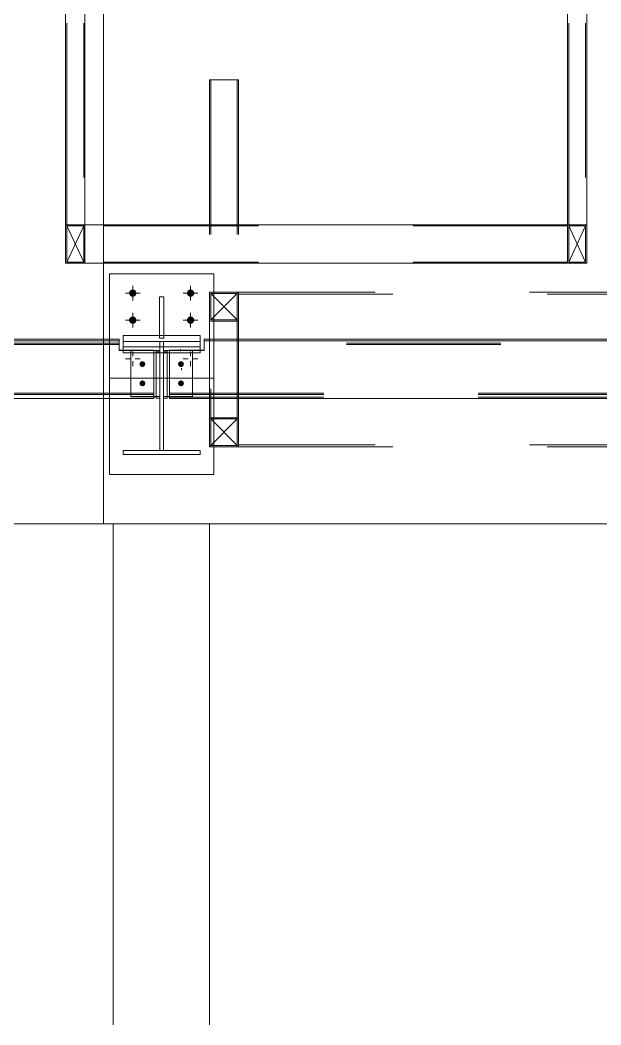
# Model space of a CAD drawing. Header units: millimetres. Extents: x 652937 to 1670132, y 1473552 to 2851037.
# Drawn here: x 663468.433 to 663469.938, y 1524460.434 to 1524463.037 of the extents above; entities that cross this region are included whole.
import ezdxf

# ---------------------------------------------------------------- set-up
doc = ezdxf.new("R2010")
doc.units = ezdxf.units.MM
doc.linetypes.add('XKITLINE00', pattern=[0])
doc.linetypes.add('XKITLINE02', pattern=[4, 2, -2])
doc.layers.add('Bolt', color=7, linetype='Continuous', lineweight=0)
doc.layers.add('Part', color=7, linetype='Continuous', lineweight=0)

# ---------------------------------------------------------------- blocks, each defined once
blk = doc.blocks.new('*A769425')
at = {"layer": 'Part', "color": 7, "linetype": 'XKITLINE02', "lineweight": 0}
for p, q in [((439.206097, 133.736798), (439.206097, 142.486798)), ((439.206188, 137.611803), (439.206188, 137.111803)), ((439.206188, 136.128559), (439.206188, 135.359961)), ((439.206188, 133.736798), (439.206097, 133.736798))]:
    blk.add_line(p, q, dxfattribs=at)
at = {"layer": 'Part', "color": 7, "linetype": 'XKITLINE00', "lineweight": 0}
for p, q in [((439.206188, 141.618574), (439.206188, 137.611803)), ((439.206188, 137.111803), (439.206188, 136.128559)), ((439.206188, 135.359961), (439.206188, 133.736798)), ((395.331558, 133.736798), (439.206188, 133.736798))]:
    blk.add_line(p, q, dxfattribs=at)
blk = doc.blocks.new('*A889544')
at = {"layer": 'Part', "color": 7, "linetype": 'XKITLINE02', "lineweight": 0}
for p, q in [((439.206097, 142.486798), (439.206097, 133.736798)), ((439.206188, 137.611803), (439.206188, 137.111803)), ((439.206188, 136.128559), (439.206188, 135.359961)), ((439.206188, 133.736798), (439.206097, 133.736798)), ((439.206097, 133.736798), (439.206188, 133.736798)), ((440.581603, 133.736798), (439.331603, 133.736798))]:
    blk.add_line(p, q, dxfattribs=at)
at = {"layer": 'Part', "color": 7, "linetype": 'XKITLINE00', "lineweight": 0}
for p, q in [((439.206188, 141.618574), (439.206188, 137.611803)), ((439.206188, 137.111803), (439.206188, 136.128559)), ((439.206188, 135.359961), (439.206188, 133.736798)), ((439.331603, 133.736798), (439.206188, 133.736798)), ((475.101557, 133.736798), (440.581603, 133.736798))]:
    blk.add_line(p, q, dxfattribs=at)
blk = doc.blocks.new('*A890545')
at = {"layer": 'Part', "color": 7, "linetype": 'XKITLINE02', "lineweight": 0}
for p, q in [((474.726496, 136.736798), (440.956029, 136.736798)), ((440.956029, 136.711798), (474.726495, 136.711798)), ((440.956126, 136.711798), (440.956126, 134.761798)), ((440.956127, 136.736798), (440.956127, 134.736798)), ((440.956126, 134.761798), (440.956029, 134.761798)), ((440.956029, 134.736798), (474.726496, 134.736798)), ((474.726495, 134.761798), (440.956126, 134.761798))]:
    blk.add_line(p, q, dxfattribs=at)
blk = doc.blocks.new('*A951606')
at = {"layer": 'Part', "color": 7, "linetype": 'XKITLINE00', "lineweight": 0}
for p, q in [((439.331482, 127.248192), (439.331482, 133.736798)), ((440.581603, 133.736798), (439.331603, 133.736798)), ((439.331603, 127.248192), (439.331603, 133.736798)), ((440.581603, 127.248192), (440.581603, 133.736798))]:
    blk.add_line(p, q, dxfattribs=at)
at = {"layer": 'Part', "color": 7, "linetype": 'XKITLINE02', "lineweight": 0}
for p, q in [((439.331603, 133.736798), (439.331482, 133.736798)), ((440.581482, 133.736798), (440.581603, 133.736798)), ((440.581482, 127.248192), (440.581482, 133.736798))]:
    blk.add_line(p, q, dxfattribs=at)
blk = doc.blocks.new('*A954609')
at = {"layer": 'Part', "color": 7, "linetype": 'XKITLINE02', "lineweight": 0}
for p, q in [((445.467661, 148.224297), (445.217631, 148.224297)), ((445.217631, 148.224297), (445.217631, 137.611803)), ((445.217661, 148.224297), (445.217661, 141.618066)), ((445.233632, 137.611803), (445.233632, 148.224297)), ((445.23366, 148.224297), (445.23366, 137.611803)), ((445.451632, 148.224297), (445.451632, 137.611803)), ((445.45166, 148.224297), (445.45166, 137.611803)), ((445.467631, 148.224297), (445.467631, 137.611803)), ((445.467661, 148.224297), (445.467661, 140.588283)), ((445.217661, 137.611803), (445.467661, 137.611803))]:
    blk.add_line(p, q, dxfattribs=at)
at = {"layer": 'Part', "color": 7, "linetype": 'XKITLINE00', "lineweight": 0}
for p, q in [((445.217661, 141.618066), (445.217661, 137.611803)), ((445.467661, 140.588283), (445.467661, 137.611803)), ((445.217631, 137.611803), (445.217661, 137.611803)), ((445.217769, 137.611803), (445.217661, 137.611803))]:
    blk.add_line(p, q, dxfattribs=at)
blk = doc.blocks.new('*A955610')
at = {"layer": 'Part', "color": 7, "linetype": 'XKITLINE02', "lineweight": 0}
for p, q in [((445.217631, 137.611803), (445.217631, 137.111803)), ((445.217646, 137.611803), (445.217631, 137.611803)), ((445.451631, 137.127803), (445.233631, 137.595803)), ((445.233631, 137.127803), (445.451631, 137.595803)), ((445.233631, 137.595803), (445.233769, 137.595803)), ((445.233631, 137.595803), (445.233631, 137.127803)), ((445.233769, 137.595803), (445.233631, 137.595803)), ((445.451631, 137.595803), (445.451769, 137.595803)), ((445.467631, 137.111803), (445.467631, 137.611803)), ((445.233631, 137.127803), (445.233769, 137.127803)), ((445.233631, 137.127803), (445.233769, 137.127803)), ((445.451631, 137.127803), (445.451769, 137.127803)), ((445.467631, 137.111803), (445.467769, 137.111803))]:
    blk.add_line(p, q, dxfattribs=at)
at = {"layer": 'Part', "color": 7, "linetype": 'XKITLINE00', "lineweight": 0}
for p, q in [((445.217769, 137.611803), (445.217646, 137.611803)), ((445.467769, 137.611803), (445.217769, 137.611803)), ((445.217769, 137.611803), (445.217769, 137.111803)), ((445.451769, 137.127803), (445.233769, 137.595803)), ((445.233769, 137.127803), (445.451769, 137.595803)), ((445.451769, 137.595803), (445.233769, 137.595803)), ((445.233769, 137.595803), (445.233769, 137.127803)), ((445.451631, 137.127803), (445.451631, 137.595803)), ((445.451769, 137.127803), (445.451769, 137.595803)), ((445.467769, 137.111803), (445.467769, 137.611803)), ((445.467769, 137.111803), (445.217631, 137.111803)), ((445.233769, 137.127803), (445.451769, 137.127803))]:
    blk.add_line(p, q, dxfattribs=at)
blk = doc.blocks.new('*A957612')
at = {"layer": 'Part', "color": 7, "linetype": 'XKITLINE02', "lineweight": 0}
for p, q in [((438.967661, 148.224297), (438.717631, 148.224297)), ((438.717631, 148.224297), (438.717631, 137.611803)), ((438.717661, 148.224297), (438.717661, 140.948946)), ((438.733632, 137.611803), (438.733632, 148.224297)), ((438.73366, 148.224297), (438.73366, 137.611803)), ((438.951632, 148.224297), (438.951632, 137.611803)), ((438.95166, 148.224297), (438.95166, 137.611803)), ((438.967631, 148.224297), (438.967631, 137.611803)), ((438.967661, 148.224297), (438.967661, 140.58873)), ((438.717661, 137.611803), (438.967661, 137.611803))]:
    blk.add_line(p, q, dxfattribs=at)
at = {"layer": 'Part', "color": 7, "linetype": 'XKITLINE00', "lineweight": 0}
for p, q in [((438.717661, 140.948946), (438.717661, 137.611803)), ((438.967661, 140.58873), (438.967661, 137.611803)), ((438.717631, 137.611803), (438.717661, 137.611803)), ((438.717769, 137.611803), (438.717661, 137.611803))]:
    blk.add_line(p, q, dxfattribs=at)
blk = doc.blocks.new('*A958613')
at = {"layer": 'Part', "color": 7, "linetype": 'XKITLINE00', "lineweight": 0}
for p, q in [((438.717631, 137.111803), (438.717631, 137.611803)), ((438.717769, 137.611803), (438.717661, 137.611803)), ((438.967769, 137.611803), (438.717769, 137.611803)), ((438.717769, 137.611803), (438.717769, 137.111803)), ((438.951769, 137.127803), (438.733769, 137.595803)), ((438.733769, 137.127803), (438.951769, 137.595803)), ((438.951769, 137.595803), (438.733769, 137.595803)), ((438.733769, 137.595803), (438.733769, 137.127803)), ((438.951631, 137.127803), (438.951631, 137.595803)), ((438.951769, 137.127803), (438.951769, 137.595803)), ((438.967769, 137.111803), (438.967769, 137.611803)), ((438.967769, 137.111803), (438.717631, 137.111803)), ((438.733769, 137.127803), (438.951769, 137.127803))]:
    blk.add_line(p, q, dxfattribs=at)
at = {"layer": 'Part', "color": 7, "linetype": 'XKITLINE02', "lineweight": 0}
for p, q in [((438.717661, 137.611803), (438.717631, 137.611803)), ((438.951631, 137.127803), (438.733631, 137.595803)), ((438.733631, 137.127803), (438.951631, 137.595803)), ((438.733631, 137.595803), (438.733769, 137.595803)), ((438.733631, 137.595803), (438.733631, 137.127803)), ((438.733769, 137.595803), (438.733631, 137.595803)), ((438.951631, 137.595803), (438.951769, 137.595803)), ((438.967631, 137.611803), (438.967631, 137.111803)), ((438.733631, 137.127803), (438.733769, 137.127803)), ((438.733631, 137.127803), (438.733769, 137.127803)), ((438.951631, 137.127803), (438.951769, 137.127803)), ((438.967631, 137.111803), (438.967769, 137.111803))]:
    blk.add_line(p, q, dxfattribs=at)
blk = doc.blocks.new('*A962617')
at = {"layer": 'Part', "color": 7, "linetype": 'XKITLINE00', "lineweight": 0}
for p, q in [((439.9316, 136.17576), (439.461563, 136.17576)), ((439.461563, 136.17576), (439.461732, 136.029441)), ((440.461563, 136.17576), (439.9916, 136.17576)), ((440.461563, 136.17576), (440.461732, 136.029438)), ((439.461563, 136.100657), (439.461645, 136.029441)), ((439.461732, 135.954338), (439.461732, 136.029441)), ((439.461732, 136.029441), (440.461732, 136.029438)), ((440.461732, 136.029438), (440.461732, 135.954335)), ((440.461732, 135.954335), (439.461732, 135.954338))]:
    blk.add_line(p, q, dxfattribs=at)
at = {"layer": 'Part', "color": 7, "linetype": 'XKITLINE02', "lineweight": 0}
for p, q in [((439.461563, 136.100657), (439.461563, 136.17576)), ((439.9916, 136.17576), (439.9316, 136.17576)), ((440.461563, 136.17576), (440.461563, 136.100657)), ((440.461563, 136.100657), (439.461563, 136.100657)), ((439.461645, 136.029441), (439.461732, 135.954338)), ((440.461563, 136.100657), (440.461732, 135.954335))]:
    blk.add_line(p, q, dxfattribs=at)
blk = doc.blocks.new('*A963618')
at = {"layer": 'Part', "color": 7, "linetype": 'XKITLINE00', "lineweight": 0}
for p, q in [((439.461563, 134.63681), (439.461563, 134.68681)), ((439.461563, 134.68681), (439.461732, 134.68681)), ((439.461563, 134.68681), (440.461732, 134.68681)), ((439.461563, 134.63681), (439.461732, 134.63681)), ((440.461732, 134.63681), (439.461563, 134.63681)), ((439.461732, 134.63681), (439.461732, 134.68681)), ((440.461732, 134.68681), (440.461732, 134.63681))]:
    blk.add_line(p, q, dxfattribs=at)
at = {"layer": 'Part', "color": 7, "linetype": 'XKITLINE02', "lineweight": 0}
for p, q in [((440.461563, 134.68681), (440.461732, 134.68681)), ((440.461563, 134.63681), (440.461563, 134.68681)), ((440.461563, 134.63681), (440.461732, 134.63681))]:
    blk.add_line(p, q, dxfattribs=at)
blk = doc.blocks.new('*A964619')
at = {"layer": 'Part', "color": 7, "linetype": 'XKITLINE02', "lineweight": 0}
for p, q in [((439.936563, 136.100657), (439.936563, 135.365235)), ((439.986563, 136.100657), (439.936563, 136.100657)), ((439.936563, 136.100657), (439.936732, 135.954338)), ((439.986563, 134.68681), (439.986563, 136.100657)), ((439.986563, 136.100657), (439.986732, 135.954338)), ((439.936563, 134.68681), (439.936732, 134.68681)), ((439.936732, 134.68681), (439.936563, 134.68681))]:
    blk.add_line(p, q, dxfattribs=at)
at = {"layer": 'Part', "color": 7, "linetype": 'XKITLINE00', "lineweight": 0}
for p, q in [((439.936732, 134.68681), (439.936732, 135.954338)), ((439.936732, 135.954338), (439.986732, 135.954338)), ((439.986732, 135.954338), (439.986732, 134.68681)), ((439.936563, 135.365235), (439.936563, 134.68681)), ((439.986732, 134.68681), (439.936732, 134.68681))]:
    blk.add_line(p, q, dxfattribs=at)
blk = doc.blocks.new('*A969624')
at = {"layer": 'Part', "color": 7, "linetype": 'XKITLINE00', "lineweight": 0}
for p, q in [((448.356617, 136.128559), (440.511617, 136.128559)), ((440.511617, 136.128559), (440.51164, 136.108933)), ((448.35664, 136.108933), (448.356617, 136.128559)), ((448.35664, 136.108933), (440.51164, 136.108933)), ((440.51164, 136.108933), (440.51164, 135.984105)), ((448.35664, 135.984105), (448.35664, 136.108933)), ((440.511638, 135.985675), (440.461732, 135.985675)), ((440.51164, 135.984105), (440.461732, 135.984105)), ((448.406732, 135.985675), (448.356638, 135.985675)), ((448.406732, 135.984105), (448.35664, 135.984105)), ((440.061638, 135.382506), (440.061638, 135.359961)), ((440.061638, 135.359961), (448.806656, 135.359961)), ((448.806656, 135.382506), (448.806656, 135.359961))]:
    blk.add_line(p, q, dxfattribs=at)
at = {"layer": 'Part', "color": 7, "linetype": 'XKITLINE02', "lineweight": 0}
for p, q in [((440.511617, 136.078628), (440.511617, 136.128559)), ((448.356617, 136.128559), (448.356617, 136.078628)), ((448.356617, 136.078628), (440.511617, 136.078628)), ((440.511638, 136.060572), (440.511617, 136.078628)), ((448.356638, 136.060572), (440.511638, 136.060572)), ((440.511638, 135.985675), (440.511638, 136.060572)), ((448.356617, 136.078628), (448.356638, 136.060572)), ((448.356638, 135.985675), (448.356638, 136.060572)), ((440.061638, 135.985675), (440.061636, 135.411463)), ((440.461732, 135.985675), (440.061638, 135.985675)), ((440.06164, 135.984105), (440.061638, 135.985675)), ((440.06164, 135.984105), (440.061638, 135.382506)), ((440.461732, 135.984105), (440.06164, 135.984105)), ((440.51164, 135.984105), (440.511638, 135.985675)), ((448.35664, 135.984105), (448.356638, 135.985675)), ((448.806656, 135.985675), (448.406732, 135.985675)), ((448.806658, 135.984105), (448.406732, 135.984105)), ((448.806654, 135.411463), (448.806656, 135.985675)), ((448.806656, 135.985675), (448.806658, 135.984105)), ((448.806658, 135.984105), (448.806656, 135.382506)), ((440.061636, 135.411463), (440.061615, 135.429519)), ((440.061615, 135.429519), (440.061615, 135.379587)), ((440.061615, 135.429519), (448.806633, 135.429519)), ((440.061615, 135.379587), (440.061638, 135.359961)), ((440.061615, 135.379587), (448.806633, 135.379587)), ((440.061636, 135.411463), (448.806654, 135.411463)), ((448.806633, 135.379587), (448.806633, 135.429519)), ((448.806633, 135.429519), (448.806654, 135.411463)), ((448.806633, 135.379587), (448.806656, 135.359961))]:
    blk.add_line(p, q, dxfattribs=at)
blk = doc.blocks.new('*A981636')
at = {"layer": 'Part', "color": 7, "linetype": 'XKITLINE02', "lineweight": 0}
for p, q in [((438.967769, 137.611803), (438.967631, 137.611803)), ((438.967631, 137.611803), (438.967646, 137.611803)), ((438.967631, 137.611803), (438.967631, 137.111803)), ((445.217645, 137.595803), (438.967632, 137.595803)), ((438.967632, 137.127803), (438.967632, 137.595803)), ((438.967645, 137.595803), (438.967645, 137.127803)), ((438.967646, 137.111803), (438.967646, 137.611803)), ((445.217631, 137.611803), (445.217646, 137.611803)), ((445.217631, 137.111803), (445.217631, 137.611803)), ((445.217632, 137.595803), (445.217632, 137.127803)), ((445.217645, 137.595803), (445.217632, 137.595803)), ((445.217645, 137.127803), (445.217645, 137.595803)), ((438.967769, 137.111803), (438.967631, 137.111803)), ((438.967631, 137.111803), (438.967646, 137.111803)), ((445.217645, 137.127803), (438.967632, 137.127803)), ((438.967646, 137.111803), (438.967769, 137.111803)), ((445.217632, 137.127803), (445.217645, 137.127803))]:
    blk.add_line(p, q, dxfattribs=at)
at = {"layer": 'Part', "color": 7, "linetype": 'XKITLINE00', "lineweight": 0}
for p, q in [((445.217646, 137.611803), (438.967769, 137.611803)), ((445.217646, 137.611803), (445.217646, 137.111803)), ((438.967769, 137.111803), (445.217646, 137.111803)), ((445.217646, 137.111803), (445.217631, 137.111803))]:
    blk.add_line(p, q, dxfattribs=at)
blk = doc.blocks.new('*A982637')
at = {"layer": 'Part', "color": 7, "linetype": 'XKITLINE00', "lineweight": 0}
for p, q in [((439.411617, 136.128559), (432.474117, 136.128559)), ((432.474117, 136.128559), (432.47414, 136.108933)), ((439.41164, 136.108933), (439.411617, 136.128559)), ((439.41164, 136.108933), (432.47414, 136.108933)), ((432.47414, 136.108933), (432.47414, 135.984105)), ((439.41164, 135.984105), (439.41164, 136.108933)), ((432.424232, 135.985675), (432.474138, 135.985675)), ((432.424232, 135.984105), (432.47414, 135.984105)), ((439.461732, 135.985675), (439.411638, 135.985675)), ((439.461732, 135.984105), (439.41164, 135.984105)), ((432.024138, 135.382506), (432.024138, 135.359961)), ((432.024138, 135.359961), (439.861656, 135.359961)), ((439.861656, 135.382506), (439.861656, 135.359961))]:
    blk.add_line(p, q, dxfattribs=at)
at = {"layer": 'Part', "color": 7, "linetype": 'XKITLINE02', "lineweight": 0}
for p, q in [((432.474117, 136.078628), (432.474117, 136.128559)), ((439.411617, 136.128559), (439.411617, 136.078628)), ((439.411617, 136.078628), (432.474117, 136.078628)), ((432.474138, 136.060572), (432.474117, 136.078628)), ((439.411638, 136.060572), (432.474138, 136.060572)), ((432.474138, 135.985675), (432.474138, 136.060572)), ((439.411617, 136.078628), (439.411638, 136.060572)), ((439.411638, 135.985675), (439.411638, 136.060572)), ((432.024136, 135.411463), (432.024138, 135.985675)), ((432.024138, 135.985675), (432.424232, 135.985675)), ((432.02414, 135.984105), (432.024138, 135.985675)), ((432.02414, 135.984105), (432.024138, 135.382506)), ((432.02414, 135.984105), (432.424232, 135.984105)), ((432.47414, 135.984105), (432.474138, 135.985675)), ((439.41164, 135.984105), (439.411638, 135.985675)), ((439.861656, 135.985675), (439.461732, 135.985675)), ((439.861658, 135.984105), (439.461732, 135.984105)), ((439.861654, 135.411463), (439.861656, 135.985675)), ((439.861656, 135.985675), (439.861658, 135.984105)), ((439.861658, 135.984105), (439.861656, 135.382506)), ((432.024136, 135.411463), (432.024115, 135.429519)), ((432.024115, 135.429519), (432.024115, 135.379587)), ((439.861633, 135.429519), (432.024115, 135.429519)), ((432.024115, 135.379587), (432.024138, 135.359961)), ((432.024115, 135.379587), (439.861633, 135.379587)), ((439.861654, 135.411463), (432.024136, 135.411463)), ((439.861633, 135.379587), (439.861633, 135.429519)), ((439.861633, 135.429519), (439.861654, 135.411463)), ((439.861633, 135.379587), (439.861656, 135.359961))]:
    blk.add_line(p, q, dxfattribs=at)
blk = doc.blocks.new('*A984639')
at = {"layer": 'Part', "color": 7, "linetype": 'XKITLINE02', "lineweight": 0}
for p, q in [((440.581105, 134.736798), (440.581105, 139.486798)), ((440.581105, 139.486798), (440.956127, 139.486798)), ((440.581127, 139.486798), (440.581127, 134.736798)), ((440.597106, 139.486798), (440.597106, 134.736798)), ((440.597126, 139.486798), (440.597126, 134.736798)), ((440.940106, 134.736798), (440.940106, 139.486798)), ((440.940126, 139.486798), (440.940126, 134.736798)), ((440.956105, 134.736798), (440.956105, 139.486798)), ((440.956127, 139.486798), (440.956127, 134.736798)), ((440.956127, 134.736798), (440.581105, 134.736798))]:
    blk.add_line(p, q, dxfattribs=at)
blk = doc.blocks.new('*A985640')
at = {"layer": 'Part', "color": 7, "linetype": 'XKITLINE02', "lineweight": 0}
for p, q in [((440.956105, 135.111798), (440.581029, 135.111798)), ((440.581105, 134.736798), (440.581105, 135.111798)), ((440.597029, 134.752798), (440.940029, 135.095798)), ((440.597029, 135.095798), (440.940029, 134.752798)), ((440.597029, 135.095798), (440.597105, 135.095798)), ((440.597105, 134.752798), (440.940105, 135.095798)), ((440.940105, 134.752798), (440.597105, 135.095798)), ((440.597105, 134.752798), (440.597105, 135.095798)), ((440.597105, 135.095798), (440.940105, 135.095798)), ((440.940029, 135.095798), (440.940105, 135.095798)), ((440.940105, 135.095798), (440.940105, 134.752798)), ((440.956029, 135.111798), (440.956105, 135.111798)), ((440.956105, 134.736798), (440.956105, 135.111798)), ((440.581029, 134.736798), (440.956105, 134.736798)), ((440.597029, 134.752798), (440.597105, 134.752798)), ((440.940105, 134.752798), (440.597105, 134.752798)), ((440.940029, 134.752798), (440.940105, 134.752798))]:
    blk.add_line(p, q, dxfattribs=at)
blk = doc.blocks.new('*A986641')
at = {"layer": 'Part', "color": 7, "linetype": 'XKITLINE02', "lineweight": 0}
for p, q in [((440.956105, 136.736798), (440.581029, 136.736798)), ((440.581105, 136.361798), (440.581105, 136.736798)), ((440.597029, 136.377798), (440.940029, 136.720798)), ((440.597029, 136.720798), (440.940029, 136.377798)), ((440.597029, 136.720798), (440.597105, 136.720798)), ((440.597105, 136.377798), (440.940105, 136.720798)), ((440.940105, 136.377798), (440.597105, 136.720798)), ((440.597105, 136.377798), (440.597105, 136.720798)), ((440.597105, 136.720798), (440.940105, 136.720798)), ((440.940029, 136.720798), (440.940105, 136.720798)), ((440.940105, 136.720798), (440.940105, 136.377798)), ((440.956029, 136.736798), (440.956105, 136.736798)), ((440.956105, 136.361798), (440.956105, 136.736798)), ((440.581029, 136.361798), (440.956105, 136.361798)), ((440.597029, 136.377798), (440.597105, 136.377798)), ((440.940105, 136.377798), (440.597105, 136.377798)), ((440.940029, 136.377798), (440.940105, 136.377798))]:
    blk.add_line(p, q, dxfattribs=at)
blk = doc.blocks.new('*A987642')
at = {"layer": 'Part', "color": 7, "linetype": 'XKITLINE00', "lineweight": 0}
for p, q in [((439.286583, 136.975781), (439.286576, 136.975781)), ((440.636583, 136.975781), (439.286583, 136.975781)), ((439.286583, 136.975781), (439.286583, 136.128559)), ((440.636576, 136.975781), (440.636583, 136.975781)), ((440.636583, 136.975781), (440.636583, 136.128559)), ((439.286583, 135.359961), (439.286583, 134.375781)), ((440.636583, 135.359961), (440.636583, 134.375781)), ((439.286583, 134.375781), (439.286576, 134.375781)), ((440.636583, 134.375781), (439.286583, 134.375781)), ((440.636576, 134.375781), (440.636583, 134.375781))]:
    blk.add_line(p, q, dxfattribs=at)
at = {"layer": 'Part', "color": 7, "linetype": 'XKITLINE02', "lineweight": 0}
for p, q in [((439.286576, 136.975781), (439.286576, 134.375781)), ((440.636576, 136.975781), (440.636576, 134.375781)), ((439.286583, 136.128559), (439.286583, 135.359961)), ((440.636583, 136.128559), (440.636583, 135.359961))]:
    blk.add_line(p, q, dxfattribs=at)
blk = doc.blocks.new('*A988643')
at = {"layer": 'Part', "color": 7, "linetype": 'XKITLINE00', "lineweight": 0}
for p, q in [((439.991593, 136.675757), (439.931563, 136.675757)), ((439.9316, 136.143625), (439.931593, 136.675757)), ((439.991563, 136.675757), (439.991593, 136.675757)), ((439.991593, 136.675757), (439.9916, 136.143625)), ((439.9916, 136.143625), (439.9316, 136.143625))]:
    blk.add_line(p, q, dxfattribs=at)
at = {"layer": 'Part', "color": 7, "linetype": 'XKITLINE02', "lineweight": 0}
for p, q in [((439.931563, 136.675757), (439.931563, 136.175757)), ((439.991563, 136.175757), (439.991563, 136.675757)), ((439.991563, 136.175757), (439.931563, 136.175757)), ((439.931563, 136.175757), (439.9316, 136.143625)), ((439.9916, 136.143625), (439.991563, 136.175757))]:
    blk.add_line(p, q, dxfattribs=at)
blk = doc.blocks.new('*A989644')
at = {"layer": 'Part', "color": 7, "linetype": 'XKITLINE02', "lineweight": 0}
for p, q in [((440.636517, 136.975781), (439.286515, 136.975781)), ((439.286515, 135.625782), (439.286515, 136.975781)), ((439.286517, 135.625782), (439.286517, 136.975781)), ((440.636515, 135.625782), (440.636515, 136.975781)), ((440.636517, 135.625782), (440.636517, 136.975781)), ((440.636517, 135.625782), (439.286515, 135.625782))]:
    blk.add_line(p, q, dxfattribs=at)
blk = doc.blocks.new('*A990645')
at = {"layer": 'Part', "color": 7, "linetype": 'XKITLINE02', "lineweight": 0}
for p, q in [((439.56164, 135.984039), (439.561638, 135.384861)), ((439.93664, 135.984039), (439.56164, 135.984039)), ((439.56164, 135.984039), (439.561642, 135.981684)), ((439.561642, 135.981684), (439.891642, 135.981684)), ((439.561642, 135.981684), (439.561642, 135.954338)), ((439.891642, 135.981684), (439.891641, 135.382506)), ((439.891642, 135.981684), (439.891662, 135.964413)), ((439.891662, 135.964413), (439.936662, 135.964413)), ((439.891662, 135.964413), (439.891662, 135.954337)), ((439.93664, 135.984039), (439.936638, 135.384861)), ((439.936662, 135.964413), (439.93664, 135.984039)), ((439.936662, 135.964413), (439.936662, 135.954337)), ((439.561638, 135.384861), (439.936638, 135.384861)), ((439.561641, 135.382506), (439.561638, 135.384861)), ((439.89166, 135.365235), (439.891641, 135.382506)), ((439.93666, 135.365235), (439.936638, 135.384861))]:
    blk.add_line(p, q, dxfattribs=at)
at = {"layer": 'Part', "color": 7, "linetype": 'XKITLINE00', "lineweight": 0}
for p, q in [((439.561642, 135.954338), (439.561641, 135.382506)), ((439.891662, 135.954337), (439.89166, 135.365235)), ((439.936662, 135.954337), (439.93666, 135.365235)), ((439.891641, 135.382506), (439.561641, 135.382506)), ((439.93666, 135.365235), (439.89166, 135.365235))]:
    blk.add_line(p, q, dxfattribs=at)
blk = doc.blocks.new('*A991646')
at = {"layer": 'Part', "color": 7, "linetype": 'XKITLINE02', "lineweight": 0}
for p, q in [((439.986644, 135.384861), (439.986646, 135.984039)), ((440.361646, 135.984039), (439.986646, 135.984039)), ((439.986669, 135.964413), (439.986646, 135.984039)), ((439.986667, 135.365235), (439.986669, 135.964413)), ((439.986669, 135.964413), (440.031669, 135.964413)), ((440.031647, 135.382506), (440.031649, 135.981684)), ((440.031649, 135.981684), (440.361649, 135.981684)), ((440.031669, 135.964413), (440.031649, 135.981684)), ((440.031669, 135.964413), (440.031669, 135.954336)), ((440.361644, 135.384861), (440.361646, 135.984039)), ((440.361649, 135.981684), (440.361646, 135.984039)), ((440.361649, 135.981684), (440.361649, 135.954335)), ((439.986644, 135.384861), (440.361644, 135.384861)), ((439.986667, 135.365235), (439.986644, 135.384861)), ((439.986667, 135.365235), (439.986732, 135.365235)), ((440.031647, 135.382506), (440.031667, 135.365235)), ((440.361644, 135.384861), (440.361647, 135.382506))]:
    blk.add_line(p, q, dxfattribs=at)
at = {"layer": 'Part', "color": 7, "linetype": 'XKITLINE00', "lineweight": 0}
for p, q in [((440.031669, 135.954336), (440.031667, 135.365235)), ((440.361649, 135.954335), (440.361647, 135.382506)), ((439.986732, 135.365235), (440.031667, 135.365235)), ((440.361647, 135.382506), (440.031647, 135.382506))]:
    blk.add_line(p, q, dxfattribs=at)
blk = doc.blocks.new('*A992647')
at = {"layer": 'Bolt', "color": 7, "linetype": 'XKITLINE02', "lineweight": 0}
for p, q in [((440.206399, 135.975571), (440.206368, 136.001543)), ((440.21675, 135.726123), (440.21672, 135.752094))]:
    blk.add_line(p, q, dxfattribs=at)
blk = doc.blocks.new('*A993648')
at = {"layer": 'Bolt'}
for points in [[(439.54, 136.735), (439.543, 136.744), (439.547, 136.752), (439.553, 136.759), (439.56, 136.765), (439.568, 136.77), (439.577, 136.772), (439.587, 136.773), (439.596, 136.772), (439.605, 136.77), (439.613, 136.765), (439.62, 136.759), (439.626, 136.752), (439.63, 136.744), (439.633, 136.735), (439.634, 136.726), (439.633, 136.717), (439.63, 136.708), (439.626, 136.699), (439.62, 136.692), (439.613, 136.686), (439.605, 136.682), (439.596, 136.679), (439.587, 136.678), (439.577, 136.679), (439.568, 136.682), (439.56, 136.686), (439.553, 136.692), (439.547, 136.699), (439.543, 136.708), (439.54, 136.717), (439.539, 136.726)], [(440.29, 136.735), (440.293, 136.744), (440.297, 136.752), (440.303, 136.759), (440.31, 136.765), (440.318, 136.77), (440.327, 136.772), (440.337, 136.773), (440.346, 136.772), (440.355, 136.77), (440.363, 136.765), (440.37, 136.759), (440.376, 136.752), (440.38, 136.744), (440.383, 136.735), (440.384, 136.726), (440.383, 136.717), (440.38, 136.708), (440.376, 136.699), (440.37, 136.692), (440.363, 136.686), (440.355, 136.682), (440.346, 136.679), (440.337, 136.678), (440.327, 136.679), (440.318, 136.682), (440.31, 136.686), (440.303, 136.692), (440.297, 136.699), (440.293, 136.708), (440.29, 136.717), (440.289, 136.726)], [(439.54, 136.385), (439.543, 136.394), (439.547, 136.402), (439.553, 136.409), (439.56, 136.415), (439.568, 136.42), (439.577, 136.422), (439.587, 136.423), (439.596, 136.422), (439.605, 136.42), (439.613, 136.415), (439.62, 136.409), (439.626, 136.402), (439.63, 136.394), (439.633, 136.385), (439.634, 136.376), (439.633, 136.367), (439.63, 136.358), (439.626, 136.349), (439.62, 136.342), (439.613, 136.336), (439.605, 136.332), (439.596, 136.329), (439.587, 136.328), (439.577, 136.329), (439.568, 136.332), (439.56, 136.336), (439.553, 136.342), (439.547, 136.349), (439.543, 136.358), (439.54, 136.367), (439.539, 136.376)], [(440.29, 136.385), (440.293, 136.394), (440.297, 136.402), (440.303, 136.409), (440.31, 136.415), (440.318, 136.42), (440.327, 136.422), (440.337, 136.423), (440.346, 136.422), (440.355, 136.42), (440.363, 136.415), (440.37, 136.409), (440.376, 136.402), (440.38, 136.394), (440.383, 136.385), (440.384, 136.376), (440.383, 136.367), (440.38, 136.358), (440.376, 136.349), (440.37, 136.342), (440.363, 136.336), (440.355, 136.332), (440.346, 136.329), (440.337, 136.328), (440.327, 136.329), (440.318, 136.332), (440.31, 136.336), (440.303, 136.342), (440.297, 136.349), (440.293, 136.358), (440.29, 136.367), (440.289, 136.376)]]:
    blk.add_hatch(color=7, dxfattribs=at).paths.add_polyline_path(points, flags=17)
at = {"layer": 'Bolt', "color": 7, "linetype": 'XKITLINE00', "lineweight": 0}
for p, q in [((439.587, 136.631), (439.587, 136.821)), ((440.337, 136.631), (440.337, 136.821)), ((439.492, 136.726), (439.682, 136.726)), ((440.242, 136.726), (440.432, 136.726)), ((439.587, 136.281), (439.587, 136.471)), ((440.337, 136.281), (440.337, 136.471)), ((439.492, 136.376), (439.682, 136.376)), ((440.242, 136.376), (440.432, 136.376)), ((439.492, 135.876), (439.555, 135.876)), ((439.587, 135.971), (439.587, 135.908)), ((439.682, 135.876), (439.618, 135.876)), ((440.242, 135.876), (440.305, 135.876)), ((440.337, 135.971), (440.337, 135.908)), ((440.432, 135.876), (440.368, 135.876)), ((439.587, 135.781), (439.587, 135.844)), ((440.337, 135.781), (440.337, 135.844))]:
    blk.add_line(p, q, dxfattribs=at)
blk = doc.blocks.new('*A994649')
at = {"layer": 'Bolt'}
for points in [[(440.219, 135.844), (440.226, 135.842), (440.232, 135.838), (440.238, 135.833), (440.243, 135.828), (440.246, 135.821), (440.248, 135.814), (440.249, 135.807), (440.248, 135.8), (440.246, 135.793), (440.243, 135.786), (440.238, 135.78), (440.233, 135.776), (440.226, 135.772), (440.219, 135.77), (440.212, 135.769), (440.204, 135.77), (440.197, 135.772), (440.191, 135.776), (440.185, 135.78), (440.18, 135.786), (440.177, 135.793), (440.175, 135.8), (440.174, 135.807), (440.175, 135.814), (440.177, 135.821), (440.18, 135.828), (440.185, 135.833), (440.191, 135.838), (440.197, 135.842), (440.204, 135.844), (440.212, 135.844)], [(440.219, 135.594), (440.226, 135.592), (440.232, 135.588), (440.238, 135.584), (440.243, 135.578), (440.246, 135.572), (440.248, 135.565), (440.249, 135.557), (440.248, 135.55), (440.246, 135.543), (440.243, 135.537), (440.238, 135.531), (440.233, 135.526), (440.226, 135.523), (440.219, 135.521), (440.212, 135.52), (440.204, 135.521), (440.197, 135.523), (440.191, 135.526), (440.185, 135.531), (440.18, 135.536), (440.177, 135.543), (440.175, 135.55), (440.174, 135.557), (440.175, 135.565), (440.177, 135.572), (440.18, 135.578), (440.185, 135.584), (440.191, 135.588), (440.197, 135.592), (440.204, 135.594), (440.212, 135.595)]]:
    blk.add_hatch(color=7, dxfattribs=at).paths.add_polyline_path(points, flags=17)
at = {"layer": 'Bolt', "color": 7, "linetype": 'XKITLINE00', "lineweight": 0}
for p, q in [((440.212, 135.805), (440.212, 135.817)), ((440.212, 135.555), (440.212, 135.568))]:
    blk.add_line(p, q, dxfattribs=at)
blk = doc.blocks.new('*A995650')
at = {"layer": 'Bolt'}
for points in [[(439.719, 135.844), (439.726, 135.842), (439.732, 135.838), (439.738, 135.833), (439.743, 135.828), (439.746, 135.821), (439.748, 135.814), (439.749, 135.807), (439.748, 135.8), (439.746, 135.793), (439.743, 135.786), (439.738, 135.78), (439.733, 135.776), (439.726, 135.772), (439.719, 135.77), (439.712, 135.769), (439.704, 135.77), (439.697, 135.772), (439.691, 135.776), (439.685, 135.78), (439.68, 135.786), (439.677, 135.793), (439.675, 135.8), (439.674, 135.807), (439.675, 135.814), (439.677, 135.821), (439.68, 135.828), (439.685, 135.833), (439.691, 135.838), (439.697, 135.842), (439.704, 135.844), (439.712, 135.844)], [(439.719, 135.594), (439.726, 135.592), (439.732, 135.588), (439.738, 135.584), (439.743, 135.578), (439.746, 135.572), (439.748, 135.565), (439.749, 135.557), (439.748, 135.55), (439.746, 135.543), (439.743, 135.537), (439.738, 135.531), (439.733, 135.526), (439.726, 135.523), (439.719, 135.521), (439.712, 135.52), (439.704, 135.521), (439.697, 135.523), (439.691, 135.526), (439.685, 135.531), (439.68, 135.536), (439.677, 135.543), (439.675, 135.55), (439.674, 135.557), (439.675, 135.565), (439.677, 135.572), (439.68, 135.578), (439.685, 135.584), (439.691, 135.588), (439.697, 135.592), (439.704, 135.594), (439.712, 135.595)]]:
    blk.add_hatch(color=7, dxfattribs=at).paths.add_polyline_path(points, flags=17)
at = {"layer": 'Bolt', "color": 7, "linetype": 'XKITLINE00', "lineweight": 0}
for p, q in [((439.712, 135.805), (439.712, 135.817)), ((439.712, 135.555), (439.712, 135.568))]:
    blk.add_line(p, q, dxfattribs=at)
blk = doc.blocks.new('a2')
at = {"color": 7, "lineweight": 0, "xscale": 0.2, "yscale": 0.2, "zscale": 0.2}
for name in ['*A957612', '*A954609', '*A769425', '*A889544', '*A984639', '*A958613', '*A981636', '*A955610', '*A989644', '*A987642', '*A993648', '*A986641', '*A890545', '*A988643', '*A982637', '*A962617', '*A964619', '*A969624', '*A990645', '*A991646', '*A992647', '*A995650', '*A994649', '*A985640', '*A963618', '*A951606']:
    blk.add_blockref(name, (174008.504, -117199.2429), dxfattribs=at)

msp = doc.modelspace()

# ---------------------------------------------------------------- block references
at = {"color": 7}
msp.add_blockref('a2', (489372.3036, 1641634.2272), dxfattribs=at)

doc.saveas('drawing.dxf')
